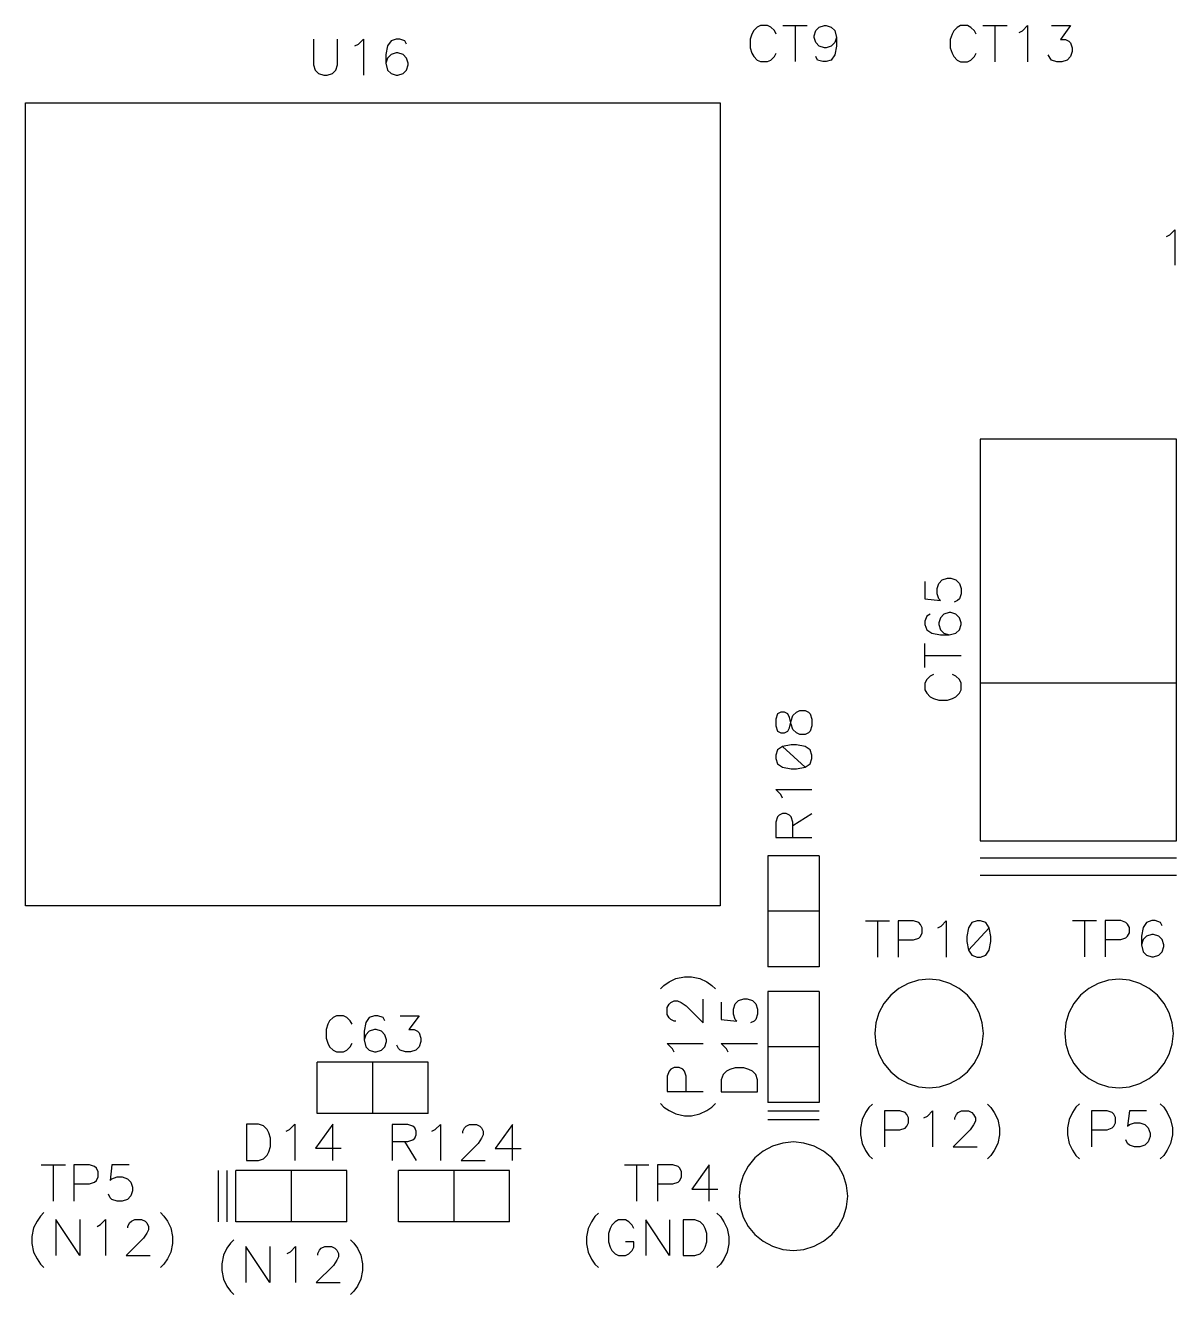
# Model space of a CAD drawing. Extents: x 295 to 953, y 10 to 290.
# Drawn here: x 784.8 to 846.8, y 134.8 to 203.1 of the extents above; entities that cross this region are included whole.
import ezdxf

# ---------------------------------------------------------------- set-up
doc = ezdxf.new("R2010")
doc.units = 0
doc.header["$LTSCALE"] = 5
doc.header["$MEASUREMENT"] = 0
doc.layers.add('DV-PEI-A6_TSK', color=10, linetype='CONTINUOUS')

msp = doc.modelspace()

# ---------------------------------------------------------------- linework, layer by layer
at = {"layer": 'DV-PEI-A6_TSK', "color": 7}
for p, q in [((824.185, 203.007), (823.998, 202.82)), ((824.366, 203.101), (824.185, 203.007)), ((824.74, 203.101), (824.366, 203.101)), ((824.927, 203.007), (824.74, 203.101)), ((825.114, 202.82), (824.927, 203.007)), ((825.575, 203.101), (826.878, 203.101)), ((826.224, 203.101), (826.224, 201.149)), ((827.34, 202.82), (827.527, 203.007)), ((827.527, 203.007), (827.807, 203.101)), ((827.807, 203.101), (827.901, 203.101)), ((827.901, 203.101), (828.175, 203.007)), ((828.175, 203.007), (828.362, 202.82)), ((834.952, 202.995), (834.765, 202.808)), ((835.133, 203.089), (834.952, 202.995)), ((835.507, 203.089), (835.133, 203.089)), ((835.688, 202.995), (835.507, 203.089)), ((835.875, 202.808), (835.688, 202.995)), ((836.336, 203.089), (837.633, 203.089)), ((836.985, 203.089), (836.985, 201.144)), ((838.463, 202.808), (838.743, 203.089)), ((838.743, 203.089), (838.743, 201.144)), ((840.034, 203.089), (841.057, 203.089)), ((841.057, 203.089), (840.502, 202.347)), ((800.309, 202.364), (800.309, 200.974)), ((801.606, 200.974), (801.606, 202.364)), ((802.722, 202.084), (802.996, 202.364)), ((802.996, 202.364), (802.996, 200.413)), ((804.48, 202.271), (804.299, 201.991)), ((804.76, 202.364), (804.48, 202.271)), ((804.947, 202.364), (804.76, 202.364)), ((805.222, 202.271), (804.947, 202.364)), ((805.315, 202.084), (805.222, 202.271)), ((823.905, 202.633), (823.811, 202.353)), ((823.811, 202.353), (823.811, 201.891)), ((823.998, 202.82), (823.905, 202.633)), ((825.202, 202.633), (825.114, 202.82)), ((827.246, 202.54), (827.34, 202.82)), ((827.246, 202.446), (827.246, 202.54)), ((827.34, 202.172), (827.246, 202.446)), ((828.362, 202.82), (828.456, 202.446)), ((828.456, 202.446), (828.362, 202.172)), ((828.456, 202.446), (828.456, 201.985)), ((834.671, 202.622), (834.578, 202.347)), ((834.578, 202.347), (834.578, 201.885)), ((834.765, 202.808), (834.671, 202.622)), ((835.968, 202.622), (835.875, 202.808)), ((838.282, 202.715), (838.463, 202.808)), ((840.502, 202.347), (840.776, 202.347)), ((840.776, 202.347), (840.963, 202.253)), ((840.963, 202.253), (841.057, 202.16)), ((802.535, 201.991), (802.722, 202.084)), ((804.299, 201.991), (804.205, 201.529)), ((804.76, 201.623), (804.48, 201.529)), ((804.854, 201.623), (804.76, 201.623)), ((805.128, 201.529), (804.854, 201.623)), ((823.811, 201.891), (823.905, 201.611)), ((823.905, 201.611), (823.998, 201.424)), ((825.114, 201.424), (825.202, 201.611)), ((827.527, 201.985), (827.34, 202.172)), ((827.807, 201.891), (827.527, 201.985)), ((827.901, 201.891), (827.807, 201.891)), ((828.175, 201.985), (827.901, 201.891)), ((828.362, 202.172), (828.175, 201.985)), ((828.456, 201.985), (828.362, 201.517)), ((834.578, 201.885), (834.671, 201.605)), ((834.671, 201.605), (834.765, 201.424)), ((835.875, 201.424), (835.968, 201.605)), ((841.057, 202.16), (841.144, 201.885)), ((841.144, 201.699), (841.057, 201.424)), ((841.144, 201.885), (841.144, 201.699)), ((800.309, 200.974), (800.402, 200.694)), ((801.512, 200.694), (801.606, 200.974)), ((804.205, 201.529), (804.205, 201.068)), ((804.299, 201.342), (804.205, 201.068)), ((804.205, 201.068), (804.299, 200.694)), ((804.48, 201.529), (804.299, 201.342)), ((805.315, 201.342), (805.128, 201.529)), ((805.409, 201.068), (805.315, 201.342)), ((805.315, 200.694), (805.409, 200.974)), ((805.409, 200.974), (805.409, 201.068)), ((823.998, 201.424), (824.185, 201.237)), ((824.185, 201.237), (824.366, 201.149)), ((824.366, 201.149), (824.74, 201.149)), ((824.74, 201.149), (824.927, 201.237)), ((824.927, 201.237), (825.114, 201.424)), ((827.433, 201.237), (827.34, 201.424)), ((827.714, 201.149), (827.433, 201.237)), ((827.901, 201.149), (827.714, 201.149)), ((828.175, 201.237), (827.901, 201.149)), ((828.362, 201.517), (828.175, 201.237)), ((834.765, 201.424), (834.952, 201.237)), ((834.952, 201.237), (835.133, 201.144)), ((835.133, 201.144), (835.507, 201.144)), ((835.507, 201.144), (835.688, 201.237)), ((835.688, 201.237), (835.875, 201.424)), ((839.947, 201.33), (839.853, 201.512)), ((840.034, 201.237), (839.947, 201.33)), ((840.315, 201.144), (840.034, 201.237)), ((840.589, 201.144), (840.315, 201.144)), ((840.87, 201.237), (840.589, 201.144)), ((841.057, 201.424), (840.87, 201.237)), ((800.402, 200.694), (800.583, 200.507)), ((800.583, 200.507), (800.864, 200.413)), ((800.864, 200.413), (801.051, 200.413)), ((801.051, 200.413), (801.325, 200.507)), ((801.325, 200.507), (801.512, 200.694)), ((804.299, 200.694), (804.48, 200.507)), ((804.48, 200.507), (804.76, 200.413)), ((804.76, 200.413), (804.854, 200.413)), ((804.854, 200.413), (805.128, 200.507)), ((805.128, 200.507), (805.315, 200.694)), ((784.804, 155.699), (784.804, 198.929)), ((784.804, 198.929), (822.193, 198.929)), ((822.193, 198.929), (822.193, 155.699)), ((846.396, 191.826), (846.671, 192.1)), ((846.671, 192.1), (846.671, 190.184)), ((846.215, 191.732), (846.396, 191.826)), ((836.179, 180.819), (836.179, 159.198)), ((846.759, 180.819), (836.179, 180.819)), ((846.759, 159.198), (846.759, 180.819)), ((833.217, 173.154), (833.217, 172.226)), ((833.865, 172.781), (833.959, 173.061)), ((833.959, 173.061), (834.146, 173.248)), ((834.146, 173.248), (834.42, 173.336)), ((834.42, 173.336), (834.607, 173.336)), ((834.607, 173.336), (834.882, 173.248)), ((834.882, 173.248), (835.069, 173.061)), ((835.069, 173.061), (835.162, 172.781)), ((833.217, 172.226), (834.052, 172.138)), ((833.865, 172.506), (833.865, 172.781)), ((833.959, 172.226), (833.865, 172.506)), ((834.052, 172.138), (833.959, 172.226)), ((835.069, 172.226), (834.975, 172.138)), ((835.162, 172.506), (835.069, 172.226)), ((835.162, 172.781), (835.162, 172.506)), ((834.975, 172.138), (834.794, 172.045)), ((833.31, 171.303), (833.217, 171.028)), ((833.217, 171.028), (833.217, 170.841)), ((833.217, 170.841), (833.31, 170.561)), ((833.497, 171.396), (833.31, 171.303)), ((834.052, 171.209), (833.959, 170.935)), ((833.959, 170.935), (833.959, 170.841)), ((833.959, 170.841), (834.052, 170.561)), ((834.239, 171.396), (834.052, 171.209)), ((834.514, 171.49), (834.239, 171.396)), ((834.607, 171.49), (834.514, 171.49)), ((834.882, 171.396), (834.607, 171.49)), ((835.069, 171.209), (834.882, 171.396)), ((835.162, 170.935), (835.069, 171.209)), ((835.069, 170.561), (835.162, 170.841)), ((835.162, 170.841), (835.162, 170.935)), ((833.31, 170.561), (833.591, 170.38)), ((833.591, 170.38), (834.052, 170.286)), ((834.052, 170.561), (834.239, 170.38)), ((834.052, 170.286), (834.514, 170.286)), ((834.239, 170.38), (834.514, 170.286)), ((834.514, 170.286), (834.882, 170.38)), ((834.882, 170.38), (835.069, 170.561)), ((833.217, 168.528), (833.217, 169.825)), ((833.217, 169.176), (835.162, 169.176)), ((833.684, 168.16), (833.497, 168.066)), ((834.882, 168.066), (834.701, 168.16)), ((833.31, 167.879), (833.217, 167.698)), ((833.217, 167.698), (833.217, 167.324)), ((833.497, 168.066), (833.31, 167.879)), ((835.069, 167.879), (834.882, 168.066)), ((835.162, 167.698), (835.069, 167.879)), ((835.162, 167.324), (835.162, 167.698)), ((836.179, 167.71), (846.759, 167.71)), ((833.217, 167.324), (833.31, 167.143)), ((833.31, 167.143), (833.497, 166.956)), ((833.497, 166.956), (833.684, 166.863)), ((833.684, 166.863), (833.959, 166.769)), ((833.959, 166.769), (834.42, 166.769)), ((834.42, 166.769), (834.701, 166.863)), ((834.701, 166.863), (834.882, 166.956)), ((834.882, 166.956), (835.069, 167.143)), ((835.069, 167.143), (835.162, 167.324)), ((825.464, 166.127), (825.283, 166.033)), ((825.651, 166.127), (825.464, 166.127)), ((825.838, 166.033), (825.651, 166.127)), ((826.113, 165.94), (826.3, 166.127)), ((826.3, 166.127), (826.481, 166.22)), ((826.481, 166.22), (826.761, 166.22)), ((826.761, 166.22), (826.943, 166.127)), ((826.943, 166.127), (827.036, 166.033)), ((825.283, 166.033), (825.19, 165.759)), ((825.19, 165.759), (825.19, 165.385)), ((825.19, 165.385), (825.283, 165.11)), ((825.926, 165.846), (825.838, 166.033)), ((826.019, 165.478), (825.926, 165.846)), ((825.926, 165.291), (826.019, 165.665)), ((826.019, 165.665), (826.113, 165.94)), ((826.113, 165.204), (826.019, 165.478)), ((827.036, 166.033), (827.129, 165.759)), ((827.129, 165.385), (827.036, 165.11)), ((827.129, 165.759), (827.129, 165.385)), ((825.283, 165.11), (825.464, 165.017)), ((825.464, 165.017), (825.651, 165.017)), ((825.651, 165.017), (825.838, 165.11)), ((825.838, 165.11), (825.926, 165.291)), ((826.3, 165.017), (826.113, 165.204)), ((826.481, 164.923), (826.3, 165.017)), ((826.761, 164.923), (826.481, 164.923)), ((826.943, 165.017), (826.761, 164.923)), ((827.036, 165.11), (826.943, 165.017)), ((825.283, 164.094), (825.19, 163.813)), ((825.558, 164.275), (825.283, 164.094)), ((826.019, 164.368), (825.558, 164.275)), ((825.558, 164.275), (826.761, 163.171)), ((826.3, 164.368), (826.019, 164.368)), ((826.761, 164.275), (826.3, 164.368)), ((827.036, 164.094), (826.761, 164.275)), ((827.129, 163.813), (827.036, 164.094)), ((825.19, 163.813), (825.19, 163.632)), ((825.19, 163.632), (825.283, 163.352)), ((825.283, 163.352), (825.558, 163.171)), ((826.761, 163.171), (827.036, 163.352)), ((827.036, 163.352), (827.129, 163.632)), ((827.129, 163.632), (827.129, 163.813)), ((825.558, 163.171), (826.019, 163.077)), ((826.019, 163.077), (826.3, 163.077)), ((826.3, 163.077), (826.761, 163.171)), ((825.464, 161.687), (825.19, 161.967)), ((825.19, 161.967), (827.129, 161.967)), ((825.558, 161.506), (825.464, 161.687)), ((825.371, 160.583), (825.283, 160.489)), ((825.558, 160.67), (825.371, 160.583)), ((825.745, 160.67), (825.558, 160.67)), ((825.926, 160.583), (825.745, 160.67)), ((826.019, 160.489), (825.926, 160.583)), ((826.113, 160.028), (827.129, 160.67)), ((825.283, 160.489), (825.19, 160.209)), ((825.19, 160.209), (825.19, 159.379)), ((826.113, 160.209), (826.019, 160.489)), ((826.113, 159.379), (826.113, 160.209)), ((825.19, 159.379), (827.129, 159.379)), ((836.179, 159.198), (846.759, 159.198)), ((824.752, 158.392), (824.752, 152.415)), ((827.515, 158.392), (824.752, 158.392)), ((827.515, 158.392), (827.515, 152.415)), ((836.179, 158.281), (846.759, 158.281)), ((836.179, 157.358), (846.759, 157.358)), ((822.193, 155.699), (784.804, 155.699)), ((827.515, 155.407), (824.752, 155.407)), ((830.015, 154.892), (831.306, 154.892)), ((830.664, 154.892), (830.664, 152.947)), ((832.603, 154.892), (831.774, 154.892)), ((831.774, 154.892), (831.774, 152.947)), ((832.884, 154.799), (832.603, 154.892)), ((832.971, 154.705), (832.884, 154.799)), ((833.065, 154.519), (832.971, 154.705)), ((833.065, 154.244), (833.065, 154.519)), ((833.9, 154.519), (834.081, 154.612)), ((834.081, 154.612), (834.362, 154.892)), ((834.362, 154.892), (834.362, 152.947)), ((835.565, 154.519), (835.472, 154.057)), ((835.746, 154.799), (835.565, 154.519)), ((836.675, 154.519), (835.565, 153.315)), ((836.027, 154.892), (835.746, 154.799)), ((836.208, 154.892), (836.027, 154.892)), ((836.488, 154.799), (836.208, 154.892)), ((836.675, 154.519), (836.488, 154.799)), ((836.763, 154.057), (836.675, 154.519)), ((841.15, 154.904), (842.453, 154.904)), ((841.799, 154.904), (841.799, 152.953)), ((843.75, 154.904), (842.915, 154.904)), ((842.915, 154.904), (842.915, 152.953)), ((844.03, 154.811), (843.75, 154.904)), ((844.124, 154.717), (844.03, 154.811)), ((844.217, 154.53), (844.124, 154.717)), ((844.217, 154.25), (844.217, 154.53)), ((844.959, 154.53), (844.866, 154.063)), ((845.146, 154.811), (844.959, 154.53)), ((845.427, 154.904), (845.146, 154.811)), ((845.608, 154.904), (845.427, 154.904)), ((845.888, 154.811), (845.608, 154.904)), ((845.982, 154.624), (845.888, 154.811)), ((831.774, 153.87), (832.603, 153.87)), ((832.603, 153.87), (832.884, 153.964)), ((832.884, 153.964), (832.971, 154.057)), ((832.971, 154.057), (833.065, 154.244)), ((835.472, 154.057), (835.472, 153.782)), ((835.472, 153.782), (835.565, 153.315)), ((836.675, 153.315), (836.763, 153.782)), ((836.763, 153.782), (836.763, 154.057)), ((842.915, 153.882), (843.75, 153.882)), ((843.75, 153.882), (844.03, 153.975)), ((844.03, 153.975), (844.124, 154.063)), ((844.124, 154.063), (844.217, 154.25)), ((844.866, 154.063), (844.866, 153.601)), ((844.959, 153.882), (844.866, 153.601)), ((845.146, 154.063), (844.959, 153.882)), ((845.427, 154.156), (845.146, 154.063)), ((845.52, 154.156), (845.427, 154.156)), ((845.795, 154.063), (845.52, 154.156)), ((845.982, 153.882), (845.795, 154.063)), ((846.075, 153.601), (845.982, 153.882)), ((835.565, 153.315), (835.746, 153.04)), ((836.488, 153.04), (836.675, 153.315)), ((844.866, 153.601), (844.959, 153.227)), ((844.959, 153.227), (845.146, 153.04)), ((845.795, 153.04), (845.982, 153.227)), ((845.982, 153.227), (846.075, 153.508)), ((846.075, 153.508), (846.075, 153.601)), ((827.515, 152.415), (824.752, 152.415)), ((835.746, 153.04), (836.027, 152.947)), ((836.027, 152.947), (836.208, 152.947)), ((836.208, 152.947), (836.488, 153.04)), ((845.146, 153.04), (845.427, 152.953)), ((845.427, 152.953), (845.52, 152.953)), ((845.52, 152.953), (845.795, 153.04)), ((819.441, 151.609), (819.809, 151.796)), ((819.809, 151.796), (820.271, 151.884)), ((820.271, 151.884), (820.645, 151.884)), ((820.645, 151.884), (821.106, 151.796)), ((821.106, 151.796), (821.474, 151.609)), ((832.866, 151.697), (832.317, 151.527)), ((833.439, 151.755), (832.866, 151.697)), ((834.005, 151.697), (833.439, 151.755)), ((834.555, 151.527), (834.005, 151.697)), ((843.09, 151.697), (842.541, 151.527)), ((843.662, 151.755), (843.09, 151.697)), ((844.229, 151.697), (843.662, 151.755)), ((844.778, 151.527), (844.229, 151.697)), ((818.98, 151.241), (819.167, 151.422)), ((819.167, 151.422), (819.441, 151.609)), ((821.474, 151.609), (821.749, 151.422)), ((821.749, 151.422), (821.936, 151.241)), ((824.752, 151.089), (824.752, 145.113)), ((827.515, 151.089), (824.752, 151.089)), ((827.515, 151.089), (827.515, 145.113)), ((831.815, 151.259), (831.371, 150.896)), ((832.317, 151.527), (831.815, 151.259)), ((835.057, 151.259), (834.555, 151.527)), ((835.501, 150.896), (835.057, 151.259)), ((842.038, 151.259), (841.594, 150.896)), ((842.541, 151.527), (842.038, 151.259)), ((845.281, 151.259), (844.778, 151.527)), ((845.725, 150.896), (845.281, 151.259)), ((819.348, 150.225), (819.441, 150.412)), ((819.441, 150.412), (819.535, 150.499)), ((819.535, 150.499), (819.716, 150.593)), ((819.716, 150.593), (819.903, 150.593)), ((819.903, 150.593), (820.09, 150.499)), ((820.09, 150.499), (820.364, 150.318)), ((821.287, 149.395), (821.287, 150.686)), ((822.257, 150.517), (822.257, 149.588)), ((822.906, 150.143), (822.999, 150.423)), ((822.999, 150.423), (823.186, 150.604)), ((823.186, 150.604), (823.461, 150.698)), ((823.461, 150.698), (823.648, 150.698)), ((823.648, 150.698), (823.928, 150.604)), ((823.928, 150.604), (824.115, 150.423)), ((824.115, 150.423), (824.208, 150.143)), ((831.009, 150.452), (830.74, 149.95)), ((831.371, 150.896), (831.009, 150.452)), ((835.863, 150.452), (835.501, 150.896)), ((836.132, 149.95), (835.863, 150.452)), ((841.232, 150.452), (840.963, 149.95)), ((841.594, 150.896), (841.232, 150.452)), ((846.087, 150.452), (845.725, 150.896)), ((846.355, 149.95), (846.087, 150.452)), ((801.36, 149.693), (801.173, 149.506)), ((801.547, 149.786), (801.36, 149.693)), ((801.915, 149.786), (801.547, 149.786)), ((802.102, 149.693), (801.915, 149.786)), ((802.289, 149.506), (802.102, 149.693)), ((803.312, 149.693), (803.125, 149.418)), ((803.586, 149.786), (803.312, 149.693)), ((803.773, 149.786), (803.586, 149.786)), ((804.054, 149.693), (803.773, 149.786)), ((804.147, 149.506), (804.054, 149.693)), ((804.982, 149.786), (805.999, 149.786)), ((805.999, 149.786), (805.444, 149.045)), ((819.348, 149.857), (819.348, 150.225)), ((819.441, 149.67), (819.348, 149.857)), ((819.535, 149.576), (819.441, 149.67)), ((820.364, 150.318), (821.287, 149.395)), ((822.906, 149.862), (822.906, 150.143)), ((822.999, 149.588), (822.906, 149.862)), ((824.208, 149.862), (824.115, 149.588)), ((824.208, 150.143), (824.208, 149.862)), ((830.74, 149.95), (830.57, 149.401)), ((836.301, 149.401), (836.132, 149.95)), ((840.963, 149.95), (840.794, 149.401)), ((846.525, 149.401), (846.355, 149.95)), ((801.08, 149.325), (800.992, 149.045)), ((800.992, 149.045), (800.992, 148.583)), ((801.173, 149.506), (801.08, 149.325)), ((802.383, 149.325), (802.289, 149.506)), ((803.125, 149.418), (803.031, 148.951)), ((803.586, 149.045), (803.312, 148.951)), ((803.68, 149.045), (803.586, 149.045)), ((803.96, 148.951), (803.68, 149.045)), ((805.444, 149.045), (805.724, 149.045)), ((805.724, 149.045), (805.911, 148.951)), ((819.716, 149.489), (819.535, 149.576)), ((819.809, 149.489), (819.716, 149.489)), ((822.257, 149.588), (823.093, 149.494)), ((823.093, 149.494), (822.999, 149.588)), ((824.022, 149.494), (823.835, 149.401)), ((824.115, 149.588), (824.022, 149.494)), ((830.57, 149.401), (830.518, 148.834)), ((836.36, 148.834), (836.301, 149.401)), ((840.794, 149.401), (840.741, 148.834)), ((846.583, 148.834), (846.525, 149.401)), ((800.992, 148.583), (801.08, 148.303)), ((801.08, 148.303), (801.173, 148.116)), ((802.289, 148.116), (802.383, 148.303)), ((803.031, 148.951), (803.031, 148.49)), ((803.125, 148.764), (803.031, 148.49)), ((803.031, 148.49), (803.125, 148.116)), ((803.312, 148.951), (803.125, 148.764)), ((804.147, 148.764), (803.96, 148.951)), ((804.24, 148.49), (804.147, 148.764)), ((804.147, 148.116), (804.24, 148.396)), ((804.24, 148.396), (804.24, 148.49)), ((805.911, 148.951), (805.999, 148.858)), ((805.999, 148.858), (806.092, 148.583)), ((806.092, 148.396), (805.999, 148.116)), ((806.092, 148.583), (806.092, 148.396)), ((819.628, 148.011), (819.348, 148.285)), ((819.348, 148.285), (821.287, 148.285)), ((822.538, 148.011), (822.257, 148.285)), ((822.257, 148.285), (824.208, 148.285)), ((830.518, 148.834), (830.57, 148.262)), ((836.301, 148.262), (836.36, 148.834)), ((840.741, 148.834), (840.794, 148.262)), ((846.525, 148.262), (846.583, 148.834)), ((801.173, 148.116), (801.36, 147.929)), ((801.36, 147.929), (801.547, 147.835)), ((801.547, 147.835), (801.915, 147.835)), ((801.915, 147.835), (802.102, 147.929)), ((802.102, 147.929), (802.289, 148.116)), ((803.125, 148.116), (803.312, 147.929)), ((803.312, 147.929), (803.586, 147.835)), ((803.586, 147.835), (803.68, 147.835)), ((803.68, 147.835), (803.96, 147.929)), ((803.96, 147.929), (804.147, 148.116)), ((804.889, 148.022), (804.795, 148.209)), ((804.982, 147.929), (804.889, 148.022)), ((805.257, 147.835), (804.982, 147.929)), ((805.537, 147.835), (805.257, 147.835)), ((805.818, 147.929), (805.537, 147.835)), ((805.999, 148.116), (805.818, 147.929)), ((819.716, 147.824), (819.628, 148.011)), ((822.625, 147.824), (822.538, 148.011)), ((827.515, 148.104), (824.752, 148.104)), ((830.57, 148.262), (830.74, 147.713)), ((830.74, 147.713), (831.009, 147.21)), ((835.863, 147.21), (836.132, 147.713)), ((836.132, 147.713), (836.301, 148.262)), ((840.794, 148.262), (840.963, 147.713)), ((840.963, 147.713), (841.232, 147.21)), ((846.087, 147.21), (846.355, 147.713)), ((846.355, 147.713), (846.525, 148.262)), ((806.484, 147.292), (800.507, 147.292)), ((800.507, 144.529), (800.507, 147.292)), ((803.499, 144.529), (803.499, 147.292)), ((806.484, 144.529), (806.484, 147.292)), ((819.716, 146.994), (819.535, 146.901)), ((819.996, 146.994), (819.716, 146.994)), ((820.177, 146.901), (819.996, 146.994)), ((822.999, 146.988), (822.719, 146.895)), ((823.461, 146.988), (822.999, 146.988)), ((823.741, 146.895), (823.461, 146.988)), ((831.009, 147.21), (831.371, 146.766)), ((835.501, 146.766), (835.863, 147.21)), ((841.232, 147.21), (841.594, 146.766)), ((845.725, 146.766), (846.087, 147.21)), ((819.441, 146.807), (819.348, 146.533)), ((819.348, 146.533), (819.348, 145.703)), ((819.535, 146.901), (819.441, 146.807)), ((820.271, 146.807), (820.177, 146.901)), ((820.364, 146.533), (820.271, 146.807)), ((820.364, 145.703), (820.364, 146.533)), ((822.351, 146.614), (822.257, 146.34)), ((822.257, 146.34), (822.257, 145.685)), ((822.538, 146.801), (822.351, 146.614)), ((822.719, 146.895), (822.538, 146.801)), ((823.928, 146.801), (823.741, 146.895)), ((824.115, 146.614), (823.928, 146.801)), ((824.208, 146.34), (824.115, 146.614)), ((824.208, 145.685), (824.208, 146.34)), ((831.371, 146.766), (831.815, 146.404)), ((831.815, 146.404), (832.317, 146.135)), ((834.555, 146.135), (835.057, 146.404)), ((835.057, 146.404), (835.501, 146.766)), ((841.594, 146.766), (842.038, 146.404)), ((842.038, 146.404), (842.541, 146.135)), ((844.778, 146.135), (845.281, 146.404)), ((845.281, 146.404), (845.725, 146.766)), ((819.348, 145.703), (821.287, 145.703)), ((822.257, 145.685), (824.208, 145.685)), ((832.317, 146.135), (832.866, 145.966)), ((832.866, 145.966), (833.439, 145.913)), ((833.439, 145.913), (834.005, 145.966)), ((834.005, 145.966), (834.555, 146.135)), ((842.541, 146.135), (843.09, 145.966)), ((843.09, 145.966), (843.662, 145.913)), ((843.662, 145.913), (844.229, 145.966)), ((844.229, 145.966), (844.778, 146.135)), ((818.98, 145.054), (819.167, 144.868)), ((819.167, 144.868), (819.441, 144.686)), ((821.474, 144.686), (821.749, 144.868)), ((821.749, 144.868), (821.936, 145.054)), ((827.515, 145.113), (824.752, 145.113)), ((830.389, 145.031), (830.202, 144.844)), ((836.576, 145.031), (836.757, 144.844)), ((841.343, 144.856), (841.156, 144.575)), ((841.53, 145.043), (841.343, 144.856)), ((845.882, 145.043), (846.069, 144.856)), ((846.069, 144.856), (846.25, 144.575)), ((806.484, 144.529), (800.507, 144.529)), ((819.441, 144.686), (819.809, 144.499)), ((819.809, 144.499), (820.271, 144.406)), ((820.271, 144.406), (820.645, 144.406)), ((820.645, 144.406), (821.106, 144.499)), ((821.106, 144.499), (821.474, 144.686)), ((827.515, 144.651), (824.752, 144.651)), ((827.515, 144.19), (824.752, 144.19)), ((829.834, 144.202), (829.741, 143.74)), ((830.021, 144.57), (829.834, 144.202)), ((830.202, 144.844), (830.021, 144.57)), ((831.867, 144.663), (831.038, 144.663)), ((831.038, 144.663), (831.038, 142.724)), ((832.142, 144.57), (831.867, 144.663)), ((832.235, 144.476), (832.142, 144.57)), ((832.329, 144.295), (832.235, 144.476)), ((832.329, 144.015), (832.329, 144.295)), ((833.158, 144.295), (833.345, 144.383)), ((833.345, 144.383), (833.62, 144.663)), ((833.62, 144.663), (833.62, 142.724)), ((834.823, 144.295), (834.911, 144.476)), ((834.823, 144.202), (834.823, 144.295)), ((834.911, 144.476), (835.004, 144.57)), ((835.004, 144.57), (835.191, 144.663)), ((835.191, 144.663), (835.559, 144.663)), ((835.559, 144.663), (835.746, 144.57)), ((835.746, 144.57), (835.834, 144.476)), ((835.834, 144.476), (835.927, 144.295)), ((835.927, 144.295), (835.927, 144.108)), ((836.757, 144.844), (836.944, 144.57)), ((836.944, 144.57), (837.131, 144.202)), ((837.131, 144.202), (837.219, 143.74)), ((840.975, 144.207), (840.882, 143.746)), ((841.156, 144.575), (840.975, 144.207)), ((843.014, 144.669), (842.178, 144.669)), ((842.178, 144.669), (842.178, 142.724)), ((843.288, 144.575), (843.014, 144.669)), ((843.382, 144.482), (843.288, 144.575)), ((843.475, 144.301), (843.382, 144.482)), ((843.475, 144.02), (843.475, 144.301)), ((844.217, 144.669), (844.124, 143.833)), ((845.14, 144.669), (844.217, 144.669)), ((846.25, 144.575), (846.437, 144.207)), ((846.437, 144.207), (846.531, 143.746)), ((796.698, 143.944), (796.698, 141.993)), ((797.353, 143.944), (796.698, 143.944)), ((797.627, 143.851), (797.353, 143.944)), ((797.814, 143.664), (797.627, 143.851)), ((797.908, 143.483), (797.814, 143.664)), ((798.837, 143.576), (799.024, 143.664)), ((799.024, 143.664), (799.298, 143.944)), ((799.298, 143.944), (799.298, 141.993)), ((801.343, 143.944), (800.414, 142.648)), ((801.343, 141.993), (801.343, 143.944)), ((805.38, 143.933), (804.55, 143.933)), ((804.55, 143.933), (804.55, 141.993)), ((805.66, 143.839), (805.38, 143.933)), ((805.754, 143.752), (805.66, 143.839)), ((805.841, 143.565), (805.754, 143.752)), ((805.841, 143.378), (805.841, 143.565)), ((806.677, 143.565), (806.858, 143.658)), ((806.858, 143.658), (807.138, 143.933)), ((807.138, 143.933), (807.138, 141.993)), ((808.342, 143.565), (808.429, 143.752)), ((808.342, 143.471), (808.342, 143.565)), ((808.429, 143.752), (808.523, 143.839)), ((808.523, 143.839), (808.71, 143.933)), ((808.71, 143.933), (809.078, 143.933)), ((809.078, 143.933), (809.265, 143.839)), ((809.265, 143.839), (809.358, 143.752)), ((809.358, 143.752), (809.446, 143.565)), ((809.446, 143.565), (809.446, 143.378)), ((811.017, 143.933), (810.094, 142.642)), ((811.017, 141.993), (811.017, 143.933)), ((829.741, 143.74), (829.741, 143.366)), ((831.038, 143.647), (831.867, 143.647)), ((831.867, 143.647), (832.142, 143.74)), ((832.142, 143.74), (832.235, 143.833)), ((832.235, 143.833), (832.329, 144.015)), ((835.653, 143.647), (834.73, 142.724)), ((835.834, 143.921), (835.653, 143.647)), ((835.927, 144.108), (835.834, 143.921)), ((837.219, 143.74), (837.219, 143.366)), ((840.882, 143.746), (840.882, 143.372)), ((842.178, 143.652), (843.014, 143.652)), ((843.014, 143.652), (843.288, 143.746)), ((843.288, 143.746), (843.382, 143.833)), ((843.382, 143.833), (843.475, 144.02)), ((844.124, 143.833), (844.217, 143.927)), ((844.217, 143.927), (844.492, 144.02)), ((844.492, 144.02), (844.772, 144.02)), ((844.772, 144.02), (845.047, 143.927)), ((845.047, 143.927), (845.234, 143.746)), ((845.234, 143.746), (845.327, 143.465)), ((846.531, 143.746), (846.531, 143.372)), ((798.001, 143.203), (797.908, 143.483)), ((798.001, 142.741), (798.001, 143.203)), ((804.55, 143.01), (805.38, 143.01)), ((805.199, 143.01), (805.841, 141.993)), ((805.38, 143.01), (805.66, 143.103)), ((805.66, 143.103), (805.754, 143.197)), ((805.754, 143.197), (805.841, 143.378)), ((809.171, 142.916), (808.248, 141.993)), ((809.358, 143.197), (809.171, 142.916)), ((809.446, 143.378), (809.358, 143.197)), ((825.564, 142.934), (825.015, 142.764)), ((826.136, 142.992), (825.564, 142.934)), ((826.703, 142.934), (826.136, 142.992)), ((827.252, 142.764), (826.703, 142.934)), ((829.741, 143.366), (829.834, 142.905)), ((829.834, 142.905), (830.021, 142.537)), ((837.131, 142.905), (836.944, 142.537)), ((837.219, 143.366), (837.131, 142.905)), ((840.882, 143.372), (840.975, 142.91)), ((840.975, 142.91), (841.156, 142.542)), ((844.124, 142.91), (844.03, 143.097)), ((844.217, 142.817), (844.124, 142.91)), ((844.492, 142.724), (844.217, 142.817)), ((845.047, 142.817), (844.772, 142.724)), ((845.234, 143.004), (845.047, 142.817)), ((845.327, 143.279), (845.234, 143.004)), ((845.327, 143.465), (845.327, 143.279)), ((846.437, 142.91), (846.25, 142.542)), ((846.531, 143.372), (846.437, 142.91)), ((797.627, 142.087), (797.814, 142.274)), ((797.814, 142.274), (797.908, 142.461)), ((797.908, 142.461), (798.001, 142.741)), ((800.414, 142.648), (801.804, 142.648)), ((810.094, 142.642), (811.479, 142.642)), ((824.068, 142.133), (823.706, 141.689)), ((824.512, 142.496), (824.068, 142.133)), ((825.015, 142.764), (824.512, 142.496)), ((827.755, 142.496), (827.252, 142.764)), ((828.199, 142.133), (827.755, 142.496)), ((828.561, 141.689), (828.199, 142.133)), ((830.021, 142.537), (830.202, 142.262)), ((830.202, 142.262), (830.389, 142.075)), ((834.73, 142.724), (836.021, 142.724)), ((836.757, 142.262), (836.576, 142.075)), ((836.944, 142.537), (836.757, 142.262)), ((841.156, 142.542), (841.343, 142.262)), ((841.343, 142.262), (841.53, 142.075)), ((844.772, 142.724), (844.492, 142.724)), ((846.069, 142.262), (845.882, 142.075)), ((846.25, 142.542), (846.069, 142.262)), ((785.651, 141.76), (786.954, 141.76)), ((786.3, 141.76), (786.3, 139.808)), ((788.251, 141.76), (787.416, 141.76)), ((787.416, 141.76), (787.416, 139.808)), ((788.531, 141.666), (788.251, 141.76)), ((788.625, 141.573), (788.531, 141.666)), ((788.718, 141.386), (788.625, 141.573)), ((789.46, 141.76), (789.367, 140.918)), ((790.389, 141.76), (789.46, 141.76)), ((795.203, 138.687), (795.203, 141.45)), ((795.664, 138.687), (795.664, 141.45)), ((802.102, 141.45), (796.126, 141.45)), ((796.126, 138.687), (796.126, 141.45)), ((796.698, 141.993), (797.353, 141.993)), ((797.353, 141.993), (797.627, 142.087)), ((799.117, 138.687), (799.117, 141.45)), ((802.102, 138.687), (802.102, 141.45)), ((810.865, 141.45), (804.889, 141.45)), ((804.889, 138.687), (804.889, 141.45)), ((807.88, 138.687), (807.88, 141.45)), ((808.248, 141.993), (809.539, 141.993)), ((810.865, 138.687), (810.865, 141.45)), ((817.052, 141.76), (818.355, 141.76)), ((817.7, 141.76), (817.7, 139.808)), ((819.652, 141.76), (818.816, 141.76)), ((818.816, 141.76), (818.816, 139.808)), ((819.932, 141.666), (819.652, 141.76)), ((820.026, 141.573), (819.932, 141.666)), ((820.119, 141.386), (820.026, 141.573)), ((821.603, 141.76), (820.674, 140.457)), ((821.603, 139.808), (821.603, 141.76)), ((823.706, 141.689), (823.437, 141.187)), ((828.829, 141.187), (828.561, 141.689)), ((788.251, 140.737), (788.531, 140.831)), ((788.531, 140.831), (788.625, 140.918)), ((788.625, 140.918), (788.718, 141.105)), ((788.718, 141.105), (788.718, 141.386)), ((789.367, 140.918), (789.46, 141.012)), ((789.46, 141.012), (789.741, 141.105)), ((789.741, 141.105), (790.021, 141.105)), ((790.021, 141.105), (790.296, 141.012)), ((790.296, 141.012), (790.483, 140.831)), ((790.483, 140.831), (790.576, 140.55)), ((819.652, 140.737), (819.932, 140.831)), ((819.932, 140.831), (820.026, 140.918)), ((820.026, 140.918), (820.119, 141.105)), ((820.119, 141.105), (820.119, 141.386)), ((823.437, 141.187), (823.268, 140.638)), ((828.999, 140.638), (828.829, 141.187)), ((787.416, 140.737), (788.251, 140.737)), ((789.367, 139.989), (789.273, 140.176)), ((790.483, 140.083), (790.296, 139.896)), ((790.576, 140.363), (790.483, 140.083)), ((790.576, 140.55), (790.576, 140.363)), ((818.816, 140.737), (819.652, 140.737)), ((820.674, 140.457), (822.07, 140.457)), ((823.268, 140.638), (823.215, 140.071)), ((829.057, 140.071), (828.999, 140.638)), ((789.46, 139.896), (789.367, 139.989)), ((789.741, 139.808), (789.46, 139.896)), ((790.021, 139.808), (789.741, 139.808)), ((790.296, 139.896), (790.021, 139.808)), ((823.215, 140.071), (823.268, 139.499)), ((823.268, 139.499), (823.437, 138.95)), ((828.829, 138.95), (828.999, 139.499)), ((828.999, 139.499), (829.057, 140.071)), ((785.429, 138.728), (785.242, 138.36)), ((785.616, 139.002), (785.429, 138.728)), ((785.797, 139.189), (785.616, 139.002)), ((787.737, 136.882), (786.446, 138.821)), ((786.446, 138.821), (786.446, 136.882)), ((787.737, 138.821), (787.737, 136.882)), ((788.847, 138.541), (789.121, 138.821)), ((789.121, 138.821), (789.121, 136.882)), ((790.412, 138.634), (790.506, 138.728)), ((790.506, 138.728), (790.693, 138.821)), ((790.693, 138.821), (791.061, 138.821)), ((791.061, 138.821), (791.242, 138.728)), ((791.242, 138.728), (791.336, 138.634)), ((792.077, 139.189), (792.259, 139.002)), ((792.259, 139.002), (792.445, 138.728)), ((792.445, 138.728), (792.627, 138.36)), ((815.451, 138.973), (815.27, 138.698)), ((815.638, 139.154), (815.451, 138.973)), ((816.731, 138.792), (816.55, 138.698)), ((817.099, 138.792), (816.731, 138.792)), ((817.28, 138.698), (817.099, 138.792)), ((819.471, 136.876), (818.191, 138.792)), ((818.191, 138.792), (818.191, 136.876)), ((819.471, 138.792), (819.471, 136.876)), ((820.201, 138.792), (820.201, 136.876)), ((820.838, 138.792), (820.201, 138.792)), ((821.112, 138.698), (820.838, 138.792)), ((822.024, 139.154), (822.21, 138.973)), ((822.21, 138.973), (822.392, 138.698)), ((823.437, 138.95), (823.706, 138.447)), ((828.561, 138.447), (828.829, 138.95)), ((785.242, 138.36), (785.155, 137.898)), ((788.66, 138.447), (788.847, 138.541)), ((790.319, 138.447), (790.412, 138.634)), ((790.319, 138.36), (790.319, 138.447)), ((791.336, 138.079), (791.154, 137.805)), ((791.336, 138.634), (791.429, 138.447)), ((791.429, 138.266), (791.336, 138.079)), ((791.429, 138.447), (791.429, 138.266)), ((792.627, 138.36), (792.72, 137.898)), ((802.102, 138.687), (796.126, 138.687)), ((810.865, 138.687), (804.889, 138.687)), ((815.089, 138.336), (814.996, 137.881)), ((815.27, 138.698), (815.089, 138.336)), ((816.275, 138.336), (816.182, 138.062)), ((816.182, 138.062), (816.182, 137.606)), ((816.368, 138.517), (816.275, 138.336)), ((816.55, 138.698), (816.368, 138.517)), ((817.461, 138.517), (817.28, 138.698)), ((817.554, 138.336), (817.461, 138.517)), ((821.293, 138.517), (821.112, 138.698)), ((821.387, 138.336), (821.293, 138.517)), ((821.48, 138.062), (821.387, 138.336)), ((821.48, 137.606), (821.48, 138.062)), ((822.392, 138.698), (822.573, 138.336)), ((822.573, 138.336), (822.666, 137.881)), ((823.706, 138.447), (824.068, 138.003)), ((828.199, 138.003), (828.561, 138.447)), ((785.155, 137.898), (785.155, 137.524)), ((785.155, 137.524), (785.242, 137.063)), ((791.154, 137.805), (790.231, 136.882)), ((792.72, 137.524), (792.627, 137.063)), ((792.72, 137.898), (792.72, 137.524)), ((795.84, 137.542), (795.653, 137.267)), ((796.021, 137.729), (795.84, 137.542)), ((797.96, 135.421), (796.669, 137.361)), ((796.669, 137.361), (796.669, 135.421)), ((797.96, 137.361), (797.96, 135.421)), ((799.07, 137.08), (799.345, 137.361)), ((799.345, 137.361), (799.345, 135.421)), ((800.729, 137.267), (800.916, 137.361)), ((800.916, 137.361), (801.284, 137.361)), ((801.284, 137.361), (801.466, 137.267)), ((802.301, 137.729), (802.482, 137.542)), ((802.482, 137.542), (802.669, 137.267)), ((814.996, 137.881), (814.996, 137.512)), ((814.996, 137.512), (815.089, 137.057)), ((816.182, 137.606), (816.275, 137.331)), ((817.554, 137.606), (817.099, 137.606)), ((817.554, 137.331), (817.554, 137.606)), ((821.387, 137.331), (821.48, 137.606)), ((822.666, 137.512), (822.573, 137.057)), ((822.666, 137.881), (822.666, 137.512)), ((824.068, 138.003), (824.512, 137.641)), ((824.512, 137.641), (825.015, 137.372)), ((825.015, 137.372), (825.564, 137.203)), ((826.703, 137.203), (827.252, 137.372)), ((827.252, 137.372), (827.755, 137.641)), ((827.755, 137.641), (828.199, 138.003)), ((785.242, 137.063), (785.429, 136.695)), ((785.429, 136.695), (785.616, 136.42)), ((790.231, 136.882), (791.522, 136.882)), ((792.445, 136.695), (792.259, 136.42)), ((792.627, 137.063), (792.445, 136.695)), ((795.466, 136.899), (795.378, 136.438)), ((795.653, 137.267), (795.466, 136.899)), ((798.883, 136.987), (799.07, 137.08)), ((800.543, 136.987), (800.636, 137.174)), ((800.543, 136.899), (800.543, 136.987)), ((800.636, 137.174), (800.729, 137.267)), ((801.466, 137.267), (801.559, 137.174)), ((801.559, 137.174), (801.652, 136.987)), ((801.652, 136.806), (801.559, 136.619)), ((801.652, 136.987), (801.652, 136.806)), ((802.669, 137.267), (802.85, 136.899)), ((802.85, 136.899), (802.944, 136.438)), ((815.089, 137.057), (815.27, 136.689)), ((815.27, 136.689), (815.451, 136.42)), ((816.275, 137.331), (816.368, 137.15)), ((816.368, 137.15), (816.55, 136.963)), ((816.55, 136.963), (816.731, 136.876)), ((816.731, 136.876), (817.099, 136.876)), ((817.099, 136.876), (817.28, 136.963)), ((817.28, 136.963), (817.461, 137.15)), ((817.461, 137.15), (817.554, 137.331)), ((820.201, 136.876), (820.838, 136.876)), ((820.838, 136.876), (821.112, 136.963)), ((821.112, 136.963), (821.293, 137.15)), ((821.293, 137.15), (821.387, 137.331)), ((822.392, 136.689), (822.21, 136.42)), ((822.573, 137.057), (822.392, 136.689)), ((825.564, 137.203), (826.136, 137.15)), ((826.136, 137.15), (826.703, 137.203)), ((785.616, 136.42), (785.797, 136.233)), ((792.259, 136.42), (792.077, 136.233)), ((795.378, 136.438), (795.378, 136.064)), ((795.378, 136.064), (795.466, 135.602)), ((801.378, 136.344), (800.455, 135.421)), ((801.559, 136.619), (801.378, 136.344)), ((802.944, 136.064), (802.85, 135.602)), ((802.944, 136.438), (802.944, 136.064)), ((815.451, 136.42), (815.638, 136.233)), ((822.21, 136.42), (822.024, 136.233)), ((795.466, 135.602), (795.653, 135.234)), ((800.455, 135.421), (801.746, 135.421)), ((802.85, 135.602), (802.669, 135.234)), ((795.653, 135.234), (795.84, 134.96)), ((795.84, 134.96), (796.021, 134.773)), ((802.482, 134.96), (802.301, 134.773)), ((802.669, 135.234), (802.482, 134.96))]:
    msp.add_line(p, q, dxfattribs=at)

doc.saveas('drawing.dxf')
